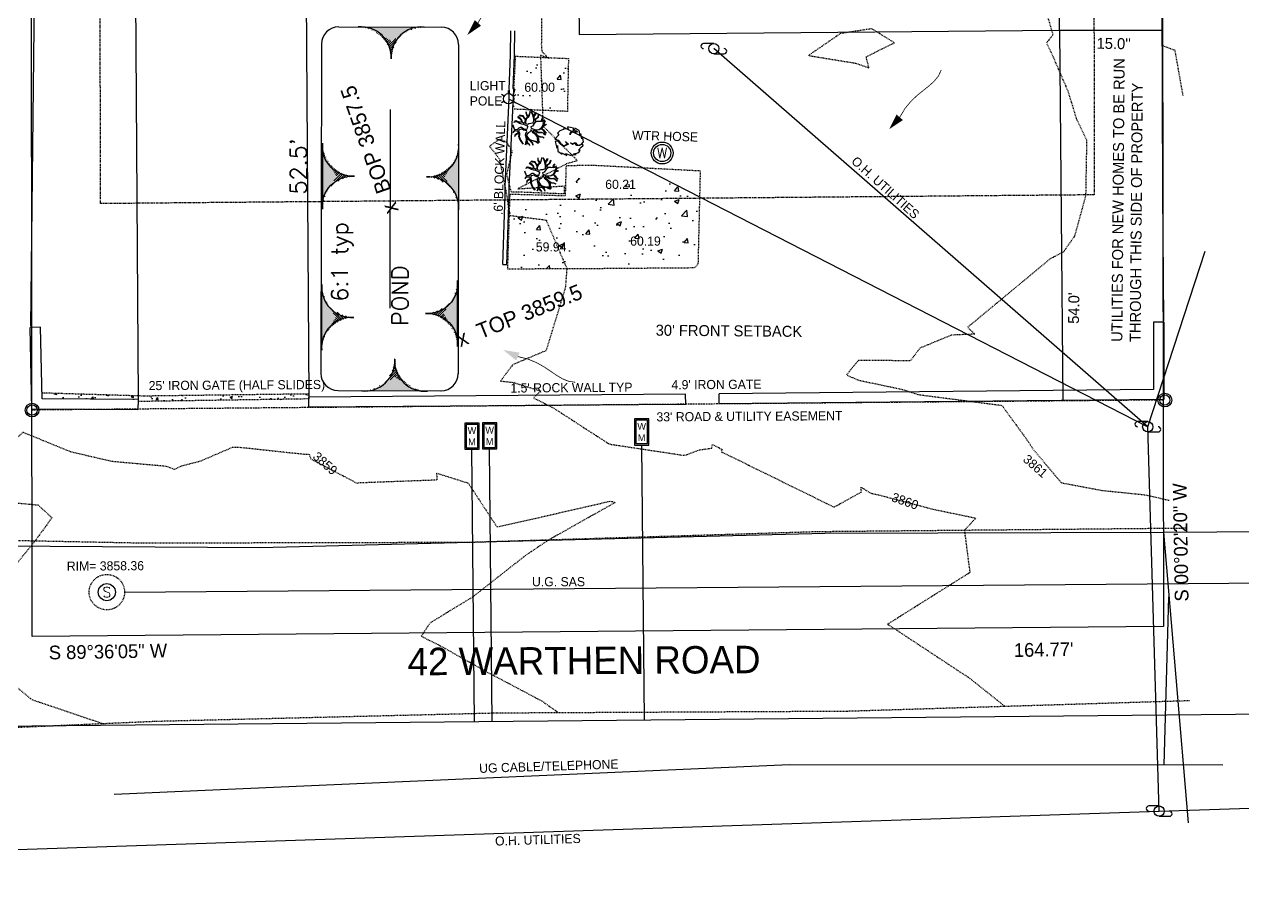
# Model space of a CAD drawing. Header units: feet. Extents: x 5839 to 12322, y 5665 to 12074.
# Drawn here: x 5983.2 to 6160.6, y 5665.7 to 5790.4 of the extents above; entities that cross this region are included whole.
import ezdxf
from ezdxf.enums import TextEntityAlignment as Align

# ---------------------------------------------------------------- set-up
doc = ezdxf.new("R2010")
doc.units = ezdxf.units.FT
doc.header["$MEASUREMENT"] = 0
for name, pattern in [('CENTER2', [1.125, 0.75, -0.125, 0.125, -0.125]), ('HIDDEN', [0.375, 0.25, -0.125]), ('HIDDEN2', [0.1875, 0.125, -0.0625])]:
    doc.linetypes.add(name, pattern=pattern)
for name, color, linetype in [('ESMNT', 1, 'HIDDEN'), ('FGRADE', 4, 'Continuous'), ('PLANTS', 253, 'Continuous'), ('POND', 1, 'Continuous'), ('SETBACK', 1, 'CENTER2'), ('TEXT', 21, 'Continuous'), ('V-BLDG-DWELL', 7, 'Continuous'), ('V-CONC', 7, 'HIDDEN2'), ('V-CONT-MJR', 210, 'HIDDEN2'), ('V-CONT-MNR', 15, 'HIDDEN2'), ('V-EO RD', 9, 'HIDDEN2'), ('V-POWR-OHE', 20, 'Continuous'), ('V-PROP-BNDY', 1, 'Continuous'), ('V-PROP-TEXT', 1, 'Continuous'), ('V-UG-GAS', 2, 'GAS_LINE'), ('V-UG-SAS', 3, 'Continuous'), ('V-UG-TEL', 10, 'Continuous'), ('V-UG-WATER', 4, 'Continuous'), ('V-WALL-BLOCK', 5, 'Continuous'), ('V-WALL-LINK', 5, 'FENCELINE1'), ('V-WALL-ROCK', 5, 'Continuous')]:
    doc.layers.add(name, color=color, linetype=linetype)
doc.styles.add('CLS BNDY', font='Eurosti.TTF', dxfattribs={"height": 2})
doc.styles.add('CLS DIM', font='Eurosti.TTF', dxfattribs={"height": 1.333333})
doc.styles.add('L40', font='simplex', dxfattribs={"height": 4})
doc.styles.add('SHR', font='SIMPLEX', dxfattribs={"height": 0.75})
doc.styles.get("Standard").update_dxf_attribs({"font": 'simplex.shx'})
doc.linetypes.add('FENCELINE1', pattern='A,0.25,-0.1,[133,ltypeshp.shx,S=0.1,R=0,X=-0.1,Y=0],-0.1,1', length=1.45)
doc.linetypes.add('GAS_LINE', pattern='A,0.5,-0.2,["GAS",Standard,S=0.1,R=0,X=-0.1,Y=-0.05],-0.25', length=0.95)
pattern_1 = [(50, (0, 0), (7.172602, -0.6275213), [0.75, -8.25]), (355, (0, 0), (-1.3875133, 7.5219213), [0.6, -6.6]), (100.4514, (0.598, -0.052), (5.785094, 6.8943954), [0.637402, -7.011421]), (46.1842, (0, 2), (10.6724105, -1.65519), [1.125, -12.375]), (96.6356, (0.889, 1.862), (9.346627, 9.741179), [0.956103, -10.51713]), (351.1842, (0, 2), (9.34662, 9.741186), [0.9, -9.9]), (21, (1, 1.5), (5.9690705, -4.026189), [0.75, -8.25]), (326, (1, 1.5), (2.433153, 7.2515005), [0.6, -6.6]), (71.4514, (1.4974, 1.1645), (8.402226, 3.225305), [0.637402, -7.011421]), (37.5, (0, 0), (0.12159855, 3.3289385), [0, -6.52, 0, -6.7, 0, -6.625]), (7.5, (0, 0), (2.6306954, 3.9441171), [0, -3.82, 0, -6.37, 0, -2.525]), (327.5, (-2.23, 0), (5.3382244, -0.2255487), [0, -2.5, 0, -7.8, 0, -10.35]), (317.5, (-3.23, 0), (5.8318617, 1.0010498), [0, -3.25, 0, -5.18, 0, -7.35])]

# ---------------------------------------------------------------- blocks, each defined once
blk = doc.blocks.new('u_pole')
for p, q in [((0, 0.0375), (-0.075, 0.0375)), ((0, -0.0375), (0.075, -0.0375))]:
    blk.add_line(p, q)
blk.add_circle((0, 0), 0.0375)
for centre, start, end in [((-0.075, 0.01875), 90, 270), ((0.075, -0.01875), 270, 90)]:
    blk.add_arc(centre, 0.01875, start, end)
blk = doc.blocks.new('lumin')
for p, q in [((-0.0325, 0.0188), (-0.052, 0.03)), ((0, 0.0375), (0, 0.06)), ((0.0325, 0.0187), (0.052, 0.03)), ((-0.0325, -0.0187), (-0.052, -0.03)), ((0, -0.0375), (0, -0.06)), ((0.0325, -0.0188), (0.052, -0.03))]:
    blk.add_line(p, q)
blk.add_circle((0, 0), 0.0375)
blk = doc.blocks.new('smh')
blk.add_circle((0, 0), 0.0625)
at = {"style": 'SHR'}
blk.add_text('S', height=0.075, dxfattribs=at).set_placement((0, -0.0375), align=Align.CENTER)
blk = doc.blocks.new('cg_t10')
for points in [[(-0.0804, 0.0936), (-0.0671, 0.0915), (-0.0556, 0.0895), (-0.0509, 0.0885), (-0.0456, 0.0824), (-0.0428, 0.0742), (-0.0347, 0.0635), (-0.0357, 0.0472), (-0.0352, 0.0375), (-0.0466, 0.0385), (-0.0566, 0.0456), (-0.0571, 0.0558), (-0.0614, 0.0645), (-0.0714, 0.0742), (-0.0828, 0.0813), (-0.0866, 0.0875)], [(-0.028, 0.1206), (-0.0285, 0.114), (-0.0271, 0.1053), (-0.0252, 0.0971), (-0.0214, 0.0905), (-0.0161, 0.0854), (-0.019, 0.0818), (-0.0252, 0.0752), (-0.029, 0.0676), (-0.0357, 0.0727), (-0.0414, 0.0818), (-0.0485, 0.0926), (-0.0623, 0.0941), (-0.0766, 0.0961)], [(0.0077, 0.1239), (0.0153, 0.1074), (0.0186, 0.0982), (0.021, 0.0875), (0.0262, 0.066), (0.0267, 0.0513), (0.0253, 0.0441), (0.02, 0.0375), (0.0067, 0.0344), (-0.0071, 0.0329), (-0.0152, 0.0288), (-0.0276, 0.0329), (-0.0304, 0.0431), (-0.0276, 0.0589), (-0.0209, 0.0747), (-0.0076, 0.0854), (-0.0052, 0.09), (0.0015, 0.1155), (0.0029, 0.1242)], [(0, 0.1242), (-0.0004, 0.116), (-0.0028, 0.1084), (-0.0071, 0.0951), (-0.0104, 0.089), (-0.0176, 0.0951), (-0.0233, 0.1048), (-0.0252, 0.114), (-0.0252, 0.1206)], [(0.011, 0.1237), (0.0186, 0.1079), (0.0258, 0.0798), (0.0286, 0.0941), (0.0396, 0.1104), (0.04, 0.117)], [(0.0429, 0.1165), (0.0424, 0.1068), (0.0353, 0.0971), (0.0291, 0.0864), (0.0286, 0.0727), (0.031, 0.0635), (0.0405, 0.0696), (0.0576, 0.0824), (0.0657, 0.1058)], [(0.0676, 0.1033), (0.0614, 0.0854), (0.0595, 0.0788), (0.0434, 0.0676), (0.0358, 0.0528), (0.0467, 0.0533), (0.0548, 0.0533), (0.071, 0.0518), (0.0833, 0.0528), (0.0872, 0.065), (0.0891, 0.0727), (0.0957, 0.0783)], [(-0.1223, 0.015), (-0.1161, 0.0023), (-0.1128, -0.0105), (-0.109, -0.0145), (-0.1123, -0.0161), (-0.1185, -0.0222), (-0.1204, -0.0273)], [(-0.1155, 0.0457), (-0.1013, 0.0502), (-0.0856, 0.0441), (-0.0766, 0.038), (-0.0599, 0.0334), (-0.0456, 0.0303), (-0.029, 0.0232), (-0.0223, 0.0207), (-0.0142, 0.0084), (-0.0199, 0.0033), (-0.0209, -0.0069), (-0.0209, -0.0069), (-0.0357, -0.0084), (-0.0471, -0.0033), (-0.0614, 0.0059), (-0.0695, 0.0059), (-0.0818, 0.0008), (-0.0833, -0.0038), (-0.0928, -0.01), (-0.1104, -0.0084), (-0.1142, 0.0023), (-0.122, 0.0234)], [(-0.0899, 0.0854), (-0.0861, 0.0783), (-0.0785, 0.0747), (-0.0695, 0.0676), (-0.0628, 0.0589), (-0.0614, 0.0441), (-0.0723, 0.0446), (-0.0818, 0.0482), (-0.0909, 0.0513), (-0.0985, 0.0538), (-0.1032, 0.0538), (-0.1137, 0.0497)], [(0.1087, 0.06), (0.0971, 0.0518), (0.0843, 0.0492), (0.0657, 0.0502), (0.0514, 0.0513), (0.0353, 0.0416), (0.0186, 0.0166), (0.0062, 0.012), (0.0091, 0.0013), (0.0281, -0.0069), (0.0443, -0.01), (0.0657, -0.0074), (0.0853, 0.0028), (0.0976, 0.0222), (0.1033, 0.0416), (0.1105, 0.0566)], [(0.1205, 0.0278), (0.1143, 0.0227), (0.1038, 0.0207), (0.101, 0.0196), (0.0967, 0.0135), (0.0929, 0.0048), (0.0833, -0.0018), (0.0891, -0.0028), (0.0995, -0.01), (0.1057, -0.0207), (0.1191, -0.0349)], [(0.0971, 0.0767), (0.091, 0.0711), (0.0895, 0.0609), (0.0867, 0.0548), (0.0914, 0.0543), (0.0952, 0.0564), (0.1071, 0.0614)], [(0.1119, 0.0518), (0.1076, 0.0431), (0.1014, 0.0227), (0.11, 0.0237), (0.12, 0.0314)], [(-0.1204, -0.0314), (-0.1156, -0.0227), (-0.109, -0.0176), (-0.1042, -0.0161), (-0.0918, -0.0171), (-0.0861, -0.0222), (-0.0861, -0.0298), (-0.0894, -0.0349), (-0.1009, -0.0416), (-0.1085, -0.0472), (-0.1099, -0.0559)], [(-0.1085, -0.0594), (-0.1066, -0.0513), (-0.0999, -0.0451), (-0.0913, -0.04), (-0.0852, -0.037), (-0.0823, -0.0324), (-0.0818, -0.0385), (-0.0814, -0.0472), (-0.0823, -0.0589), (-0.0814, -0.0645), (-0.0775, -0.0727), (-0.0704, -0.0859), (-0.0628, -0.0987), (-0.0537, -0.1109)], [(-0.0327, -0.1198), (-0.0285, -0.1089), (-0.0242, -0.0834), (-0.0266, -0.064), (-0.0309, -0.0492), (-0.0299, -0.0385), (-0.0247, -0.0303), (-0.0209, -0.0237), (-0.0247, -0.0161), (-0.0333, -0.0161), (-0.0461, -0.0125), (-0.0556, -0.0054), (-0.0642, -0.0064), (-0.0761, -0.0105), (-0.0818, -0.0171), (-0.0756, -0.0339), (-0.0747, -0.0472), (-0.0775, -0.0604), (-0.0656, -0.0895), (-0.0482, -0.1145)], [(0.0677, -0.1041), (0.0605, -0.0972), (0.0567, -0.0798), (0.0548, -0.062), (0.0419, -0.0457), (0.0253, -0.0334), (0.0129, -0.013), (0.0062, -0.0115), (0.0043, -0.0202), (0.0005, -0.0247), (-0.0028, -0.0283), (-0.0123, -0.0314), (-0.0233, -0.0462), (-0.0166, -0.063), (-0.008, -0.0757), (0.0048, -0.0839), (0.0229, -0.0885), (0.0443, -0.0926), (0.0538, -0.0992), (0.0651, -0.1058)], [(0.001, -0.1242), (-0.0014, -0.1186), (-0.008, -0.112), (-0.0147, -0.1074), (-0.019, -0.0916), (-0.018, -0.0768), (-0.0214, -0.063), (-0.0119, -0.0793), (-0.0028, -0.0864), (0.0048, -0.0961), (0.0167, -0.1074), (0.0219, -0.1221)], [(0.0248, -0.1211), (0.0205, -0.1079), (0.0196, -0.1043), (0.0129, -0.0992), (0.0029, -0.0905), (0.0024, -0.087), (0.011, -0.088), (0.0343, -0.0936), (0.0467, -0.0987), (0.0614, -0.1079)], [(0.1129, -0.0507), (0.1048, -0.0436), (0.0986, -0.036), (0.0853, -0.0319), (0.0738, -0.0324), (0.0576, -0.0314), (0.0448, -0.0253), (0.0362, -0.0186), (0.03, -0.0181), (0.0253, -0.0171), (0.0296, -0.0273), (0.04, -0.0354), (0.0519, -0.0472), (0.061, -0.0543), (0.0743, -0.0604), (0.0929, -0.0625), (0.1038, -0.0681)], [(0.1181, -0.0365), (0.111, -0.0293), (0.1019, -0.0196), (0.0971, -0.0125), (0.09, -0.0079), (0.0805, -0.0059), (0.0686, -0.01), (0.0543, -0.013), (0.041, -0.0125), (0.0529, -0.0232), (0.0662, -0.0288), (0.0829, -0.0278), (0.0995, -0.0324), (0.1143, -0.0487)], [(0.1024, -0.0696), (0.0891, -0.0645), (0.0748, -0.063), (0.0619, -0.0599), (0.0567, -0.0564), (0.061, -0.066), (0.0624, -0.0752), (0.0619, -0.088), (0.0634, -0.0936), (0.0691, -0.1023)], [(-0.0299, -0.1196), (-0.0271, -0.1125), (-0.0233, -0.0992), (-0.0185, -0.1099), (-0.0099, -0.1135), (-0.0023, -0.1216), (-0.0023, -0.1237)]]:
    blk.add_lwpolyline(points)
blk = doc.blocks.new('shrub2')
blk.add_lwpolyline([(0.0468, -0.0954), (0.0293, -0.0908), (0.0592, -0.0853), (0.0696, -0.0767), (0.0774, -0.0642), (0.0657, -0.0642), (0.0832, -0.0419), (0.096, -0.0341), (0.0986, -0.0263), (0.0875, -0.0247), (0.0722, -0.0317), (0.0533, -0.0302), (0.0384, -0.0146), (0.0208, -0.0247), (0.0054, -0.0122), (0.0208, -0.0192), (0.0397, -0.0099), (0.0546, -0.0263), (0.0689, -0.0278), (0.0871, -0.0216), (0.1012, -0.0044), (0.0967, 0.0244), (0.0882, 0.0166), (0.0813, 0.0538), (0.0813, 0.0538), (0.078, 0.0421), (0.0696, 0.0796), (0.0371, 0.0944), (0.0345, 0.0858), (0.0358, 0.0796), (0.0514, 0.0772), (0.0585, 0.0679), (0.0501, 0.0655), (0.0377, 0.0663), (0.0208, 0.0663), (0.0067, 0.057), (0.0048, 0.046), (0.0048, 0.0577), (0.0143, 0.0702), (0.0293, 0.0765), (0.0273, 0.0835), (0.028, 0.096), (-0.0141, 0.1053), (-0.0108, 0.0889), (-0.0459, 0.0913), (-0.0433, 0.085), (-0.0717, 0.0757), (-0.0886, 0.0593), (-0.0782, 0.0476), (-0.1068, 0.0159), (-0.0821, 0.0081), (-0.0652, -0.0146), (-0.0427, -0.0333), (-0.0147, -0.0185), (-0.0297, -0.0005), (-0.0076, -0.0208), (-0.0433, -0.0387), (-0.0665, -0.0208), (-0.0847, 0.001), (-0.1062, -0.0013), (-0.0932, -0.051), (-0.0893, -0.0317), (-0.0854, -0.0728), (-0.0544, -0.0931), (-0.0583, -0.0845), (-0.0212, -0.1048), (-0.029, -0.0892), (0.0126, -0.104), (0.01, -0.0978)], close=True)
blk = doc.blocks.new('ip')
for radius in [0.05, 0.0375]:
    blk.add_circle((0, 0), radius)
blk = doc.blocks.new('well')
for radius in [0.08, 0.0625]:
    blk.add_circle((0, 0), radius)
at = {"style": 'SHR'}
blk.add_text('W', height=0.075, dxfattribs=at).set_placement((0, -0.0375), align=Align.CENTER)
blk = doc.blocks.new('*X776')
at = {"color": 0}
for p, q in [((10619.39, 9025.45), (10619.39, 9025.45)), ((10619.72, 9025.43), (10619.74, 9025.45)), ((10620.03, 9025.39), (10620.08, 9025.45)), ((10620.32, 9025.34), (10620.43, 9025.45)), ((10620.61, 9025.27), (10620.73, 9025.4)), ((10620.87, 9025.19), (10620.95, 9025.27)), ((10627.88, 9025.25), (10628.09, 9025.45)), ((10628.34, 9025.36), (10628.43, 9025.45)), ((10628.75, 9025.42), (10628.78, 9025.45)), ((10629.13, 9025.45), (10629.13, 9025.45)), ((10621.13, 9025.1), (10621.17, 9025.14)), ((10621.37, 9025), (10621.39, 9025.01)), ((10621.61, 9024.88), (10621.61, 9024.89)), ((10621.83, 9024.76), (10621.83, 9024.76)), ((10622.04, 9024.62), (10622.05, 9024.63)), ((10622.25, 9024.48), (10622.27, 9024.5)), ((10622.45, 9024.33), (10622.49, 9024.38)), ((10622.63, 9024.17), (10622.71, 9024.25)), ((10622.81, 9024), (10622.93, 9024.12)), ((10622.98, 9023.82), (10623.15, 9023.99)), ((10623.14, 9023.64), (10623.37, 9023.87)), ((10623.3, 9023.44), (10623.59, 9023.74)), ((10623.44, 9023.24), (10623.81, 9023.61)), ((10623.58, 9023.03), (10624.03, 9023.48)), ((10623.7, 9022.81), (10624.26, 9023.36)), ((10623.82, 9022.57), (10624.98, 9023.73)), ((10623.93, 9022.33), (10625.8, 9024.21)), ((10626.61, 9024.67), (10626.62, 9024.68)), ((10627.34, 9025.05), (10627.45, 9025.16)), ((10624.02, 9022.08), (10625.07, 9023.13)), ((10624.1, 9021.81), (10624.69, 9022.4)), ((10624.17, 9021.54), (10624.5, 9021.86)), ((10624.23, 9021.24), (10624.38, 9021.4)), ((10624.27, 9020.94), (10624.32, 9020.99)), ((10624.29, 9020.61), (10624.3, 9020.61))]:
    blk.add_line(p, q, dxfattribs=at)
blk = doc.blocks.new('FLOW_120')
at = {"const_width": 0.5}
blk.add_lwpolyline([(-10.34, 0), (-17.07, 1.18), (-23.11, 1.35), (-28.57, 0.84), (-33.57, -0.01), (-38.21, -0.85), (-42.61, -1.36), (-46.88, -1.19), (-51.13, 0)], dxfattribs=at)
blk.add_solid([(-10.34, -2.72), (-10.34, 2.72), (0, 0)])

msp = doc.modelspace()

# ---------------------------------------------------------------- hatches: boundary and pattern name
at = {"layer": 'V-CONC'}
h = msp.add_hatch(dxfattribs=at)
h.set_pattern_fill('AR-CONC', color=256, style=0)
h.set_pattern_definition(pattern_1)
h.paths.add_polyline_path([(6062.43, 5785.41), (6054.74, 5785.74), (6054.42, 5779.79, -0.084366), (6054.47, 5779.54, -0.111115), (6054.39, 5779.22), (6054.39, 5779.19), (6056.89, 5777.91), (6062.27, 5777.69)])
h.paths.add_polyline_path([(6054.39, 5779.19), (6054.33, 5778.02), (6056.89, 5777.91)])
h.paths.add_polyline_path([(6054.47, 5779.54, 0.084366), (6054.42, 5779.79), (6054.39, 5779.22, 0.111115)], flags=17)
h = msp.add_hatch(dxfattribs=at)
h.set_pattern_fill('AR-CONC', color=256, style=0)
h.set_pattern_definition(pattern_1)
edge = h.paths.add_edge_path()
edge.add_line((6081.35, 5755.51), (6081.67, 5769))
edge.add_line((6080.83, 5754.92), (6081.35, 5755.51))
edge.add_line((6066.69, 5754.81), (6080.83, 5754.92))
edge.add_line((6061.96, 5765.37), (6053.88, 5765.6))
edge.add_line((6062.07, 5769.63), (6061.96, 5765.37))
edge.add_line((6065.87, 5769.82), (6062.2, 5769.76))
edge.add_line((6053.88, 5765.6), (6053.54, 5754.75))
edge.add_line((6053.54, 5754.75), (6066.69, 5754.81))
edge.add_line((6081.67, 5769), (6065.87, 5769.82))
h = msp.add_hatch(dxfattribs=at)
h.set_pattern_fill('AR-CONC', color=256, scale=0.5, style=0)
h.set_pattern_definition([(50, (0, 0), (3.5863009, -0.3137607), [0.375, -4.125]), (355, (0, 0), (-0.6937567, 3.7609607), [0.3, -3.3]), (100.4514, (0.299, -0.026), (2.8925469, 3.4471977), [0.318701, -3.5057106]), (46.1842, (0, 1), (5.3362052, -0.827595), [0.5625, -6.1875]), (96.6356, (0.4447, 0.931), (4.6733135, 4.8705894), [0.4780514, -5.258565]), (351.1842, (0, 1), (4.6733097, 4.870593), [0.45, -4.95]), (21, (0.5, 0.75), (2.9845353, -2.0130945), [0.375, -4.125]), (326, (0.5, 0.75), (1.2165767, 3.6257502), [0.3, -3.3]), (71.4514, (0.7487, 0.5822), (4.2011131, 1.6126525), [0.318701, -3.5057106]), (37.5, (0, 0), (0.06079928, 1.66446927), [0, -3.26, 0, -3.35, 0, -3.3125]), (7.5, (0, 0), (1.3153477, 1.97205856), [0, -1.91, 0, -3.185, 0, -1.2625]), (327.5, (-1.115, 0), (2.66911218, -0.11277436), [0, -1.25, 0, -3.9, 0, -5.175]), (317.5, (-1.615, 0), (2.91593085, 0.5005249), [0, -1.625, 0, -2.59, 0, -3.675])])
h.paths.add_polyline_path([(6000.59, 5736.19), (5985.73, 5736.64), (5985.75, 5735.79), (5999.73, 5735.7), (5999.72, 5735.4), (6024.6, 5735.78), (6024.6, 5736.5)])

# ---------------------------------------------------------------- linework, layer by layer
at = {"layer": 'ESMNT'}
msp.add_line((6149.06, 5735.62, 3859.61), (5984.29, 5734.16, 3859.61), dxfattribs=at)
at = {"layer": 'POND'}
for p, q in [((6028.98, 5790, 3861), (6043.93, 5789.97, 3861)), ((6026.47, 5787.51, 3861), (6026.37, 5739.51, 3861)), ((6046.42, 5787.47, 3861), (6046.37, 5739.46, 3861)), ((6036.45, 5777.99, 3861), (6036.39, 5748.99, 3861)), ((6028.87, 5737, 3861), (6043.87, 5736.97, 3861))]:
    msp.add_line(p, q, dxfattribs=at)
at = {"layer": 'POND', "elevation": 3861}
for points in [[(6036.59, 5785.35, 0.465796), (6031.81, 5790), (6041.41, 5789.98, 0.463533)], [(6031.25, 5768.24, -0.464063), (6026.62, 5773.05), (6026.6, 5763.45, -0.464994)], [(6041.77, 5768.15, 0.465796), (6046.42, 5772.94), (6046.4, 5763.34, 0.463533)], [(6031.15, 5747.66, 0.465796), (6026.49, 5742.88), (6026.51, 5752.48, 0.463533)], [(6041.62, 5748.23, -0.465069), (6046.26, 5743.42), (6046.28, 5753.02, -0.464259)], [(6037.13, 5741.58, 0.465796), (6041.91, 5736.92), (6032.31, 5736.94, 0.463533)]]:
    msp.add_lwpolyline(points, format="xyb", close=True, dxfattribs=at)
at = {"layer": 'POND'}
for centre, start, end in [((6028.97, 5787.5, 3861), 89.8798, 179.8798), ((6043.92, 5787.47, 3861), 359.9368, 89.8798), ((6028.87, 5739.5, 3861), 179.8798, 269.8798), ((6043.87, 5739.47, 3861), 269.8798, 359.8798)]:
    msp.add_arc(centre, 2.5, start, end, dxfattribs=at)
for points in [[(6033.09, 5790, 3861), (6040.12, 5789.99, 3861), (6036.6, 5787.97, 3861)], [(6026.61, 5771.77, 3861), (6026.6, 5764.74, 3861), (6028.64, 5768.25, 3861)], [(6046.42, 5771.65, 3861), (6046.41, 5764.63, 3861), (6044.39, 5768.14, 3861)], [(6026.49, 5744.16, 3861), (6026.51, 5751.19, 3861), (6028.53, 5747.67, 3861)], [(6046.26, 5744.71, 3861), (6046.28, 5751.74, 3861), (6044.24, 5748.23, 3861)], [(6040.63, 5736.92, 3861), (6033.6, 5736.94, 3861), (6037.12, 5738.96, 3861)]]:
    msp.add_solid(points, dxfattribs=at)
at = {"layer": 'SETBACK', "ltscale": 0.5, "elevation": 3859.61}
msp.add_lwpolyline([(5994.26, 5764.25), (5993.97, 6001.77), (6138.74, 6003.26), (6139.02, 5765.53)], close=True, dxfattribs=at)
at = {"layer": 'TEXT'}
for p, q in [((5998.4, 5952.98), (5999.73, 5735.7)), ((6023.33, 5934.7), (6024.6, 5736.06))]:
    msp.add_line(p, q, dxfattribs=at)
at = {"layer": 'V-BLDG-DWELL', "elevation": 3859.61}
msp.add_lwpolyline([(6063.85, 5802.91), (6064, 5788.91), (6133.99, 5789.53), (6133.85, 5803.53)], close=True, dxfattribs=at)
at = {"layer": 'V-CONC'}
for p, q in [((6062.07, 5769.63), (6061.96, 5765.37)), ((6062.2, 5769.76), (6062.07, 5769.63)), ((6065.87, 5769.82), (6062.2, 5769.76)), ((6081.67, 5769), (6065.87, 5769.82)), ((6081.35, 5755.51), (6081.67, 5769)), ((6053.88, 5765.6, 3860.07), (6053.54, 5754.75, 3859.81)), ((6061.96, 5765.37), (6053.88, 5765.6)), ((6080.83, 5754.92), (6081.35, 5755.51)), ((6053.54, 5754.75), (6066.69, 5754.81)), ((6066.69, 5754.81), (6080.83, 5754.92)), ((6000.59, 5736.19), (5985.73, 5736.64)), ((6024.6, 5736.5), (6000.59, 5736.19)), ((6024.6, 5736.5), (6024.6, 5735.78)), ((6024.6, 5735.78), (5999.72, 5735.4))]:
    msp.add_line(p, q, dxfattribs=at)
at = {"layer": 'V-CONC', "elevation": 3860}
msp.add_lwpolyline([(6054.74, 5785.74), (6062.43, 5785.41), (6062.27, 5777.69), (6054.33, 5778.02), (6054.74, 5785.74)], dxfattribs=at)
at = {"layer": 'V-CONC'}
msp.add_circle((5995.19, 5707.61, 3858.35), 2.58, dxfattribs=at)
at = {"layer": 'V-CONT-MJR', "elevation": 3860, "flags": 128}
msp.add_lwpolyline([(5983.86, 5828.43), (5984.16, 5809.6), (5984.28, 5801.42), (5985.13, 5797.99), (5985.54, 5792.1), (5986.6, 5807.57), (5987.44, 5818.38), (5987.8, 5824.96), (5987.18, 5832.6), (5987.18, 5832.64), (5987.17, 5832.78), (5988.32, 5835.09), (5989.33, 5837.09), (5990.28, 5838.98), (5993.53, 5842.02), (5999.01, 5842.03), (6001.5, 5840.39), (6001.94, 5848.67), (6004.06, 5853.04), (6005.61, 5871.5), (6005.74, 5871.35), (6011.22, 5864.76), (6013.37, 5868.49), (6020.17, 5853.58), (6020.98, 5851.81), (6021.82, 5850.21), (6021.81, 5849.8), (6026.67, 5836.99), (6030.34, 5842.49), (6035.87, 5830.59), (6037.33, 5827.45), (6038.66, 5826.24), (6040.59, 5825.21), (6042.5, 5822.24), (6046.54, 5821.6), (6052.52, 5816.53), (6060.16, 5818.02), (6067.6, 5816.39), (6068.4, 5816.17), (6074.26, 5814.55), (6074.06, 5812.01), (6071.23, 5809.42), (6069.39, 5807.73), (6068.1, 5807.5), (6058.67, 5806.51), (6058.48, 5787.41), (6058.55, 5786.41), (6059.61, 5785.42), (6058.36, 5785.85), (6058.36, 5785.84), (6058.41, 5784.35), (6058.72, 5775.83), (6058.73, 5775.56), (6062.95, 5771.32), (6063.76, 5770.51), (6062.03, 5770.02), (6061.98, 5769.95), (6055.02, 5766.41), (6061.83, 5766.83), (6061.83, 5765.66), (6055.51, 5765.91), (6054.33, 5765.93), (6054.18, 5765.94), (6054.12, 5765.94), (6054.1, 5766), (6053.44, 5768.45), (6054.26, 5771.88), (6053.43, 5773.2), (6052.41, 5773.64), (6050.92, 5772.62), (6051.43, 5772), (6052.38, 5770.74), (6053.47, 5765.32), (6053.51, 5765.1), (6053.78, 5762.55), (6053.99, 5762.52), (6054.53, 5762.45), (6059.17, 5761.86), (6062.19, 5754.79), (6062.16, 5754.38), (6061.97, 5751.96), (6059.2, 5742.91), (6059.17, 5742.82), (6054.32, 5740.77), (6052.54, 5738.39), (6052.71, 5738.37), (6054.4, 5738.19), (6058.43, 5736.92), (6057.32, 5735.93), (6060.16, 5734.52), (6066.65, 5730.31), (6066.74, 5730.25), (6068.22, 5729.29), (6068.28, 5729.27), (6068.55, 5729.19), (6068.59, 5729.17), (6068.6, 5729.17), (6077.7, 5727.79), (6078.37, 5727.68), (6078.37, 5727.68), (6079.15, 5727.56), (6079.64, 5727.65), (6081.52, 5728.36), (6083.33, 5728.61), (6083.38, 5729.16), (6084.85, 5728.4), (6084.65, 5728.11), (6085.05, 5727.91), (6101.13, 5720.01), (6104.52, 5721.89), (6105.12, 5722.22), (6105.04, 5722.91), (6105.55, 5722.61), (6106.52, 5722.02), (6106.84, 5721.96), (6107.6, 5721.8), (6115.53, 5719.71), (6121.78, 5718.41), (6120.11, 5716.62), (6120.66, 5712.35), (6120.91, 5710.47), (6108.93, 5702.94), (6120.88, 5695.06), (6125.98, 5690.99)], dxfattribs=at)
at = {"layer": 'V-CONT-MNR', "flags": 128}
for points, elevation in [([(5984.01, 5901.49), (5984.25, 5903.96), (5984.56, 5907.27), (5985.64, 5913.02), (5986.25, 5913.08), (5985.81, 5915.49), (5985.29, 5915.78), (5985.5, 5915.97), (5986.1, 5916.52), (5986.34, 5916.74), (5993.66, 5923.44), (5992.63, 5926.45), (5986.14, 5945.36), (5986.47, 5953.66), (5986.61, 5957.09), (5988.17, 5954.49), (5988.55, 5953.87), (5988.95, 5953.33), (5993.44, 5947.42), (5993.49, 5953.02), (5993.5, 5953.73), (6000.97, 5960.09), (6003.78, 5958.13), (6008.11, 5955.11), (6021.56, 5948.18), (6024.08, 5946.88), (6024.52, 5946.65), (6025.38, 5946.45), (6036.32, 5943.99), (6036.42, 5943.96), (6043.41, 5942.73), (6042.59, 5931.94), (6044.13, 5928.22), (6044.16, 5928.15), (6043.89, 5923.08), (6057.33, 5917.07), (6058.15, 5916.2), (6063.49, 5914.97), (6064.31, 5914.88), (6068.11, 5914.49), (6077.16, 5913.56), (6077.81, 5913.49), (6080.61, 5913.2), (6080.64, 5913.2), (6081.31, 5913.24), (6081.41, 5913.12), (6081.65, 5912.85), (6083.77, 5912.82), (6084.08, 5912.82), (6084.15, 5912.19), (6085.49, 5912.03), (6086.05, 5912.13), (6087.58, 5912.41), (6088.06, 5912.43), (6088.16, 5912.43), (6088.16, 5912.41), (6088.17, 5912.39), (6088.25, 5911.73), (6088.74, 5908.02), (6090.58, 5905.84), (6094.48, 5901.24), (6097.81, 5903.31), (6096.97, 5900.58), (6097.51, 5899.15), (6095.51, 5899.72), (6095.12, 5899.81), (6094.8, 5899.86), (6094.37, 5900.06), (6089.48, 5902.28), (6089.65, 5900.66), (6089.74, 5899.7), (6088.6, 5899.41), (6088.12, 5898.52), (6087.23, 5898.61), (6084.35, 5898.48), (6081.36, 5898.61), (6080.75, 5898.76), (6079.54, 5899), (6079.04, 5899.3), (6078.95, 5899.29), (6078.76, 5899.27), (6075.53, 5899.68), (6075.47, 5899.67), (6074.87, 5899.62), (6070.22, 5899), (6069.72, 5899.81), (6067.63, 5899.57), (6066.62, 5899.43), (6065.52, 5898.96), (6065.17, 5898.59), (6064.91, 5898.33), (6064.8, 5898.33), (6059.65, 5898.36), (6055.84, 5898.2), (6055.8, 5898.2), (6051.92, 5896.5), (6050.31, 5894.22), (6050.04, 5893.94), (6047.83, 5891.71), (6047.85, 5891.7), (6049.15, 5891.16), (6052.75, 5889.66), (6053.05, 5889.53), (6056.54, 5892.65), (6056.73, 5892.63), (6058.65, 5892.48), (6064.36, 5888.62), (6064.69, 5888.08), (6064.69, 5888.07), (6064.72, 5887.93), (6064.75, 5887.82), (6068.13, 5884.76), (6069.6, 5884.88), (6071.58, 5885.37), (6073.59, 5885.41), (6074.74, 5885.44), (6075.23, 5884.85), (6075.25, 5884.83), (6075.4, 5884.66), (6075.4, 5884.64), (6075.98, 5882.61), (6076.1, 5882.19), (6076.1, 5882.19), (6077.09, 5879.38), (6077.11, 5879.38), (6077.14, 5879.39), (6077.39, 5879.75), (6077.53, 5879.34), (6077.64, 5879.03), (6078.03, 5875.86), (6078.03, 5875.8), (6085.73, 5870.29), (6086.12, 5870.45), (6094.97, 5874.18), (6094.13, 5874.56), (6095.32, 5874.7), (6095.43, 5874.72), (6095.93, 5874.83), (6096.71, 5875.77), (6098.18, 5874.27), (6097.24, 5872.51), (6095.93, 5873.57), (6093.95, 5871.02), (6101.35, 5867.61), (6101.72, 5867.27), (6103.62, 5865.48), (6103.76, 5855.01), (6103.37, 5853.12), (6101.73, 5850.34), (6099.83, 5848.37), (6099.81, 5848.35), (6100.03, 5848.4), (6108.86, 5850.61), (6112.83, 5842.19), (6114.51, 5841.75), (6117.84, 5840.9), (6117.45, 5829.58), (6120.28, 5823.33), (6122.68, 5819.1), (6125.09, 5814.86), (6128.46, 5811.1), (6129.91, 5807.44), (6130.49, 5803.64), (6131.85, 5801.43), (6131.98, 5798.6), (6131.98, 5798.56), (6131.95, 5798.18), (6131.58, 5793.76), (6131.84, 5792.87), (6133, 5788.85), (6132.06, 5787.66), (6132.75, 5786.29), (6135.18, 5780.67), (6136.41, 5776.68), (6137.22, 5774.95), (6137.91, 5773.47), (6137.91, 5773.35), (6137.77, 5765.39), (6136.16, 5759.52), (6134.53, 5757.18), (6132.75, 5756.28), (6132.66, 5756.24), (6124.74, 5749.67), (6124.26, 5749.27), (6120.57, 5746.22), (6121.65, 5745.22), (6118.42, 5745.09), (6118.22, 5745.08), (6113.63, 5743.18), (6112.25, 5741.34), (6104.68, 5741.39), (6102.92, 5739.28), (6104.67, 5738.52), (6111.17, 5737.15), (6113.43, 5736.41), (6125.58, 5734.84), (6129.6, 5729.3), (6130.02, 5728.59), (6134.23, 5723.56), (6140.13, 5722.45), (6146.5, 5721.8), (6149.98, 5720.99)], 3861), ([(6149.86, 5834.32), (6148.48, 5825.64), (6148.43, 5825.32), (6148.38, 5824.97), (6147.83, 5819.24), (6147.59, 5816.7), (6147.51, 5815.82), (6147.38, 5813.88), (6146.05, 5805.38), (6146.7, 5801.14), (6147.3, 5798.56), (6148.19, 5795.92), (6148.98, 5790.56), (6148.91, 5787.32), (6150.75, 5786.63), (6151.93, 5780)], 3862), ([(6098.38, 5785.68), (6104.39, 5784.7), (6106.21, 5784.04), (6105.8, 5785.66), (6109.92, 5787.7), (6106.63, 5789.74), (6102.05, 5789.04), (6097.39, 5785.84), (6098.38, 5785.68)], 3861), ([(5981.3, 5729.41), (5982.98, 5730.93), (5983.68, 5730.64), (5983.74, 5730.62), (5989.82, 5728.13), (5995.87, 5726.7), (5996.15, 5726.68), (6003.83, 5725.99), (6005.08, 5725.52), (6006.08, 5726.02), (6008.51, 5726.65), (6008.91, 5726.76), (6012.77, 5728.43), (6013.5, 5728.75), (6014.25, 5728.77), (6024.06, 5727.72), (6024.26, 5727.72), (6024.65, 5727.72), (6024.86, 5727.16), (6024.9, 5727.04), (6030.76, 5723.96), (6031.51, 5723.56), (6031.77, 5723.51), (6031.99, 5723.58), (6043.11, 5723.99), (6043.33, 5723.99), (6043.25, 5724.95), (6044.01, 5724.72), (6047.82, 5723.52), (6051.86, 5717.36), (6052.02, 5717.12), (6052.8, 5717.29), (6055.16, 5717.81), (6068.45, 5720.86), (6068.49, 5720.87), (6068.5, 5720.86), (6068.95, 5720.8), (6069.19, 5720.65), (6068.69, 5720.37), (6059.51, 5715.2), (6056.21, 5712.98), (6052.07, 5709.73), (6048.53, 5706.94), (6042.27, 5703.12), (6041.55, 5702.03), (6040.99, 5701.19), (6043.61, 5699.88), (6050.34, 5696.1), (6054.27, 5694.02), (6058.52, 5691.77), (6060.95, 5690.07)], 3859), ([(5982.17, 5720.09), (5982.11, 5720.61), (5982.33, 5720.59), (5985.17, 5720.32), (5985.63, 5719.89), (5987.19, 5718.46), (5986.14, 5717.01), (5984.71, 5715.05), (5980.88, 5710.31), (5975.43, 5703.56)], 3858), ([(5975.59, 5699.11), (5981.31, 5694.39), (5984.24, 5691.96), (5994.57, 5688.47)], 3858)]:
    msp.add_lwpolyline(points, dxfattribs=dict(at, elevation=elevation))
at = {"layer": 'V-EO RD'}
for p, q in [((6098.74, 5716.41), (6048.04, 5714.85)), ((6152.39, 5716.92), (6098.74, 5716.41)), ((6000.5, 5714.74), (5974.77, 5715.25)), ((6048.04, 5714.85), (6000.5, 5714.74)), ((6103.06, 5690.28), (6152.95, 5691.82)), ((6002.16, 5688.8), (6052.05, 5690.02)), ((6052.05, 5690.02), (6103.06, 5690.28)), ((5975.72, 5687.64), (6002.16, 5688.8))]:
    msp.add_line(p, q, dxfattribs=at)
at = {"layer": 'V-POWR-OHE'}
for p, q in [((6146.83, 5731.72), (6083.61, 5786.84)), ((6053.72, 5779.54), (6146.83, 5731.72)), ((6146.83, 5731.72), (6155.18, 5757.31)), ((6148.48, 5675.69), (6146.83, 5731.72)), ((6148.48, 5675.69), (6270.1, 5679.78)), ((5851.82, 5665.7), (6148.48, 5675.69))]:
    msp.add_line(p, q, dxfattribs=at)
at = {"layer": 'V-PROP-BNDY'}
for p, q in [((6148.7, 6033.36, 3859.61), (6149.1, 5702.61, 3859.61)), ((5984.33, 5701.16, 3859.61), (5983.94, 6031.67, 3859.61)), ((6149.1, 5702.61, 3859.61), (5984.33, 5701.16, 3859.61))]:
    msp.add_line(p, q, dxfattribs=at)
at = {"layer": 'V-PROP-TEXT'}
for q in [(6148.99, 5789.55, 3859.61), (6134.47, 5735.49, 3859.61)]:
    msp.add_line((6133.99, 5789.53, 3859.61), q, dxfattribs=at)
at = {"layer": 'V-UG-GAS'}
for p, q in [((6149.16, 5716.34), (6193.15, 5716.72)), ((5904.31, 5714.78), (6017.51, 5714.13)), ((6017.51, 5714.13), (6099.8, 5716.21)), ((6099.8, 5716.21), (6149.16, 5716.34)), ((6152.76, 5673.97), (6149.16, 5716.34))]:
    msp.add_line(p, q, dxfattribs=at)
at = {"layer": 'V-UG-SAS'}
msp.add_line((5997.77, 5707.63, 3858.38), (6213.42, 5709.38, 3861.61), dxfattribs=at)
at = {"layer": 'V-UG-TEL'}
for p, q in [((6149.2, 5682.4), (6149.91, 5706.94)), ((6094.62, 5682.46), (5996.27, 5678.12)), ((6157.78, 5682.39), (6094.62, 5682.46))]:
    msp.add_line(p, q, dxfattribs=at)
at = {"layer": 'V-UG-WATER'}
for p, q in [((6073.49, 5688.94), (6073.1, 5729.06)), ((6048.76, 5688.7), (6048.37, 5728.45)), ((6051.34, 5688.72), (6050.95, 5728.5)), ((6213.42, 5690.31), (5841.02, 5686.67))]:
    msp.add_line(p, q, dxfattribs=at)
for points in [[(6072.05, 5729.06), (6074.15, 5729.06), (6074.15, 5732.87), (6072.05, 5732.87)], [(6072.25, 5729.26), (6073.95, 5729.26), (6073.95, 5732.67), (6072.25, 5732.67)], [(6047.32, 5728.45), (6049.42, 5728.45), (6049.42, 5732.27), (6047.32, 5732.27)], [(6047.52, 5728.65), (6049.22, 5728.65), (6049.22, 5732.07), (6047.52, 5732.07)], [(6049.9, 5728.5), (6052, 5728.5), (6052, 5732.31), (6049.9, 5732.31)], [(6050.1, 5728.7), (6051.8, 5728.7), (6051.8, 5732.11), (6050.1, 5732.11)]]:
    msp.add_lwpolyline(points, close=True, dxfattribs=at)
at = {"layer": 'V-WALL-BLOCK'}
for p, q in [((6053.98, 5786), (6054.03, 5789.44)), ((6054.58, 5785.99), (6054.63, 5789.43)), ((6053.78, 5780.93), (6054, 5785.91)), ((6054, 5785.91), (6053.98, 5786)), ((6054.39, 5781.02), (6054.59, 5785.89)), ((6054.58, 5785.99), (6054.59, 5785.89)), ((6053.22, 5766.74), (6053.85, 5780.74)), ((6053.85, 5780.74), (6053.78, 5780.93)), ((6053.82, 5766.71), (6054.46, 5780.82)), ((6054.46, 5780.82), (6054.39, 5781.02)), ((6053.2, 5765.55), (6053.22, 5766.74)), ((6053.8, 5765.54), (6053.82, 5766.73)), ((6052.87, 5755.4), (6053.2, 5765.55)), ((6053.47, 5755.38), (6053.8, 5765.53)), ((6052.87, 5755.4), (6053.47, 5755.38))]:
    msp.add_line(p, q, dxfattribs=at)
at = {"layer": 'V-WALL-LINK'}
for p, q in [((5984.1, 5746.38), (5984.87, 5816.15)), ((6148.87, 5799.6), (6148.97, 5765.87)), ((6148.97, 5765.87, 3861.81), (6149.14, 5747.13, 3861.62))]:
    msp.add_line(p, q, dxfattribs=at)
at = {"layer": 'V-WALL-ROCK'}
for p, q in [((6147.64, 5746.97), (6147.65, 5737.17)), ((6149.15, 5746.97), (6147.64, 5746.97)), ((6149.15, 5746.97), (6149.15, 5735.68)), ((5985.52, 5746.24), (5984.02, 5746.2)), ((5984.28, 5734.3), (5984.02, 5746.2)), ((5985.75, 5735.79), (5985.52, 5746.24)), ((6079.5, 5736.49), (6024.6, 5736.06)), ((6024.61, 5734.56), (6024.6, 5736.06)), ((6079.51, 5734.99), (6079.5, 5736.49)), ((6147.65, 5737.17), (6084.37, 5736.54)), ((6084.39, 5735.04), (6084.37, 5736.54)), ((5999.72, 5734.2), (5984.28, 5734.3)), ((5999.73, 5735.7), (5985.75, 5735.79)), ((5999.73, 5735.7), (5999.72, 5734.2)), ((6079.51, 5734.99), (6024.61, 5734.56)), ((6149.15, 5735.68), (6084.39, 5735.04))]:
    msp.add_line(p, q, dxfattribs=at)

# ---------------------------------------------------------------- block references
at = {"layer": 'FGRADE', "zscale": 0.2249999999999091}
for p, xscale, yscale, rotation in [((6047.71, 5788.84, 3861), -0.2250000000279777, 0.2249999999767169, 48.68499425151744), ((6109.15, 5775.09), -0.2250000000279777, 0.2249999999767169, 48.68499425151744), ((6052.94, 5742.91, 3860), -0.2250000000284273, 0.2249999999768135, 335.8543325420112)]:
    msp.add_blockref('FLOW_120', p, dxfattribs=dict(at, xscale=xscale, yscale=yscale, rotation=rotation))
at = {"layer": 'PLANTS', "xscale": 20, "yscale": 20, "zscale": 20}
for name, p in [('cg_t10', (6056.81, 5775.22)), ('shrub2', (6062.6, 5773.34, 3860.92)), ('cg_t10', (6058.53, 5768.5))]:
    msp.add_blockref(name, p, dxfattribs=at)
at = {"layer": 'POND', "yscale": 0.9600000000427826, "zscale": 0.9600000000423279}
for p, xscale, rotation in [((-4180.86, -2853.03, 3861), 0.9600000000419988, 359.879840425893), ((-2596.61, 15985.61, 3861), 0.9600000000423803, 269.8798404150367), ((14669.52, -4469.79, 3861), 0.9600000000419988, 89.879840425893), ((16254.58, 14379.95, 3861), 0.9600000000419988, 179.879840425893)]:
    msp.add_blockref('*X776', p, dxfattribs=dict(at, xscale=xscale, rotation=rotation))
at = {"layer": 'POND', "extrusion": (0, 0, -1), "yscale": 0.9600000000573345, "zscale": -0.9600000000114051}
for p, xscale, rotation in [((-14712.41, 15949.38, -3861), 0.9600000000276377, 270.1201595795369), ((2639.53, -4432.9, -3861), 0.9600000000280269, 90.12015959061034)]:
    msp.add_blockref('*X776', p, dxfattribs=dict(at, xscale=xscale, rotation=rotation))
at = {"layer": 'V-POWR-OHE', "xscale": 20, "yscale": 20, "zscale": 20}
for name, p in [('u_pole', (6083.61, 5786.84)), ('lumin', (6053.72, 5779.54)), ('u_pole', (6146.83, 5731.72)), ('u_pole', (6148.48, 5675.69))]:
    msp.add_blockref(name, p, dxfattribs=at)
at = {"layer": 'V-PROP-BNDY', "xscale": 20, "yscale": 20, "zscale": 20}
for p in [(6149.31, 5735.62, 3861.5), (5984.29, 5734.16, 3859.61)]:
    msp.add_blockref('ip', p, dxfattribs=at)
at = {"layer": 'V-UG-SAS', "xscale": 20, "yscale": 20, "zscale": 20}
msp.add_blockref('smh', (5995.19, 5707.61, 3858.35), dxfattribs=at)
at = {"layer": 'V-UG-WATER', "xscale": 20, "yscale": 20, "zscale": 20}
msp.add_blockref('well', (6076.09, 5771.63, 3860.24), dxfattribs=at)

# ---------------------------------------------------------------- texts
at = {"layer": 'TEXT', "style": 'CLS BNDY'}
for s, rotation, p in [('x  BOP 3857.5', 109.2846, (6037.73, 5763.21, 3861)), ('x  TOP 3859.5', 21.7692, (6046.67, 5743.31, 3861))]:
    msp.add_text(s, height=2.25, rotation=rotation, dxfattribs=at).set_placement(p)
at = {"layer": 'TEXT', "style": 'CLS DIM'}
for s, p in [('60.00', (6056.01, 5781.22, 3860)), ('60.21', (6067.79, 5767.06, 3860.21)), ('60.19', (6071.42, 5758.79, 3860.19)), ('59.94', (6057.68, 5757.94, 3859.94))]:
    msp.add_text(s, height=1.333, dxfattribs=at).set_placement(p, align=Align.MIDDLE_LEFT)
at = {"layer": 'TEXT', "color": 2, "style": 'L40'}
for s, p in [("52.5'", (6024.3, 5769.68, 3861)), ('6:1 typ', (6030.3, 5755.75, 3861)), ('POND', (6039.09, 5750.82, 3861))]:
    msp.add_text(s, height=2.4, rotation=90.1408, dxfattribs=at).set_placement(p, align=Align.CENTER)
at = {"layer": 'TEXT', "style": 'CLS DIM'}
for s, insert, char_height, width, attachment_point, rotation in [("\\pt9.3333;15.0''", (6139.39, 5788.43), 1.6, 6.6025, 1, 359.0275), ('\\pt9.3333;UTILITIES FOR NEW HOMES TO BE RUN THROUGH THIS SIDE OF PROPERTY', (6141.52, 5744.1, 3862), 1.6, 42.8958, 1, 89.5137), ("\\pt9.33333;.6' BLOCK WALL", (6051.51, 5762.61), 1.3333, 30.0931, 1, 88.3238), ('\\pt9.33333;WTR HOSE', (6076.53, 5774.76), 1.3333, 14.1423, 2, 358.319), ("\\pt9.3333;54.0'", (6135.2, 5746.75), 1.6, 6.6025, 1, 89.0275), ("\\pt9.3333;30' FRONT SETBACK", (6075.15, 5746.6), 1.6, 36.1117, 1, 359.5137), ("\\pt9.3333;25' IRON GATE (HALF SLIDES)", (6001.28, 5738.39), 1.3333, 30.0931, 1, 0.3692), ("\\pt9.33333;1.5' ROCK WALL TYP", (6053.97, 5738.04), 1.3333, 30.0931, 1, 0.3692), ("\\pt9.3333;4.9' IRON GATE", (6077.43, 5738.51), 1.3333, 30.0931, 1, 0.3692), ("\\pt9.33333;33' ROAD & UTILITY EASEMENT", (6075.25, 5733.83), 1.3333, 30.0931, 1, 0.3692), ('\\pt9.33333;RIM= 3858.36', (5989.35, 5712.07), 1.3333, 30.0931, 1, 0.3692), ('\\pt9.3332;42 WARTHEN ROAD', (6038.98, 5699.48), 4, 120.6043, 1, 0.3692)]:
    msp.add_mtext(s, dxfattribs=dict(at, insert=insert, char_height=char_height, width=width, attachment_point=attachment_point, rotation=rotation))
at = {"layer": 'TEXT', "insert": (6048.05, 5782.11), "char_height": 1.3333, "width": 5.6955, "attachment_point": 1, "style": 'CLS DIM'}
msp.add_mtext('\\pt9.33333;LIGHT \\PPOLE', dxfattribs=at)
at = {"layer": 'V-POWR-OHE', "attachment_point": 1, "style": 'CLS DIM'}
for s, insert, char_height, width, rotation in [('O.H. UTILITIES', (6104.42, 5771.26), 1.3333, 30.0931, 317.9856), ('3859', (6025.95, 5728.2, 3859), 1.333, 6.4183, 318.6568), ('3861', (6129.41, 5727.8, 3861), 1.333, 6.4183, 318.6568), ('3860', (6109.82, 5722.17, 3860), 1.333, 6.4183, 340.584), ('S 00%%D02\'20" W', (6150.77, 5706.22), 2, 21.8769, 91.0177), ('S 89%%D36\'05" W', (5986.71, 5699.8), 2, 21.8769, 1.0177), ("164.77'", (6127.3, 5700.16), 2, 21.8769, 1.0177), ('O.H. UTILITIES', (6051.72, 5671.99), 1.3333, 30.0931, 1.8245)]:
    msp.add_mtext(s, dxfattribs=dict(at, insert=insert, char_height=char_height, width=width, rotation=rotation))
at = {"layer": 'V-UG-SAS', "insert": (6057.12, 5709.8), "char_height": 1.333, "width": 30.0931, "attachment_point": 1, "rotation": 0.0459, "style": 'CLS DIM'}
msp.add_mtext('U.G. SAS', dxfattribs=at)
at = {"layer": 'V-UG-TEL', "insert": (6049.4, 5682.59), "char_height": 1.3333, "width": 30.0931, "attachment_point": 1, "rotation": 1.8245, "style": 'CLS DIM'}
msp.add_mtext('UG CABLE/TELEPHONE', dxfattribs=at)
at = {"layer": 'V-UG-WATER', "char_height": 1, "width": 1, "attachment_point": 2, "style": 'CLS DIM'}
for insert in [(6048.37, 5731.68), (6050.95, 5731.73), (6073.1, 5732.29)]:
    msp.add_mtext('W\\PM', dxfattribs=dict(at, insert=insert))

doc.saveas('drawing.dxf')
